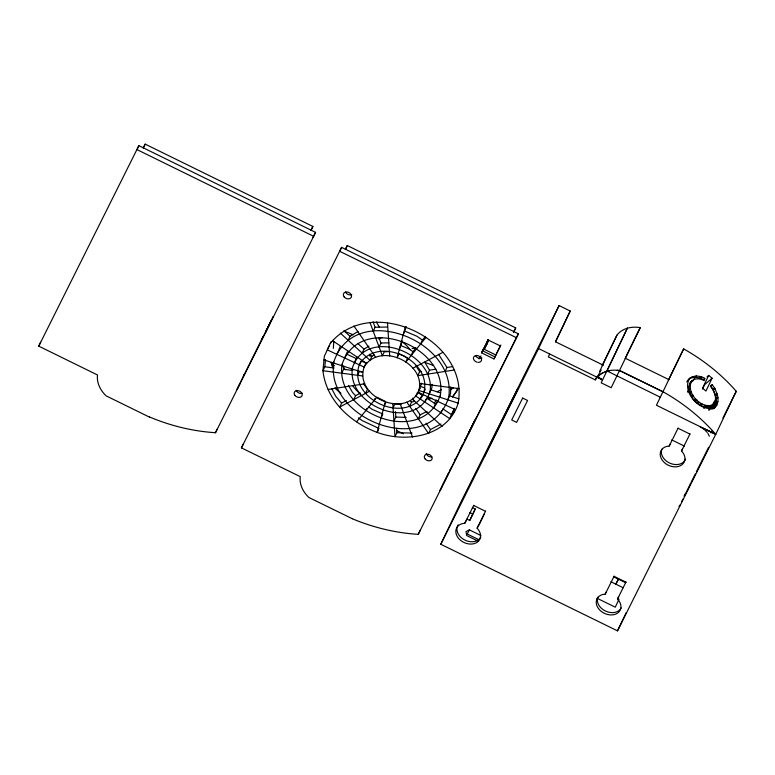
<?xml version="1.0" encoding="UTF-8"?>
<svg xmlns="http://www.w3.org/2000/svg" width="775" height="775" viewBox="0 0 775 775"><rect width="100%" height="100%" fill="white"/><g stroke="black" fill="none" stroke-linecap="round" stroke-linejoin="round"><path stroke-width="1.16" d="M712.293 384.72L710.472 386.163L712.816 389.612L714.637 388.168L712.893 389.438L715.616 396.132L717.369 394.863C718.774 399.658 718.202 406.09 713.291 408.628C716.681 405.412 716.807 400.249 715.645 395.996L717.369 394.863L715.092 388.885L712.293 384.72L710.53 385.785C713.678 389.718 715.848 394.678 715.49 399.793C715.48 404.763 709.406 405.238 708.941 410.062M432.024 384.284L431.927 387.636L429.205 393.826M450.759 386.783L450.527 393.545L447.766 399.803M341.717 373.201L343.587 369.268L343.722 366.062M484.22 349.428L486.913 344.032L487.872 339.683M486.913 344.032L488.405 339.615L487.117 342.395M334.645 365.635L332.31 366.226L332.514 362.661M333.337 348.392L333.754 341.252M330.237 343.461C371.225 293.318 469.853 339.731 458.151 403.155C448.037 436.47 406.129 443.3 377.173 432.392C350.494 422.578 326.11 400.2 322.952 370.721L324.822 366.788L325.5 359.59M686.747 381.93C690.167 375.177 698.905 374.732 704.804 378.365L704.281 380.641C700.629 378.694 695.669 377.812 692.191 380.573C687.832 383.305 689.924 388.314 687.822 391.995M713.174 404.637C701.288 410.023 684.577 391.695 692.191 380.573M385.369 401.673L377.173 432.392L378.568 429.447M405.296 327.05L397.091 357.779L398.96 353.836L402.196 355.037M399.27 349.622L402.37 341.058M403.136 335.149L406.236 326.585M549.717 354.02L548.293 356.868L595.297 379.905L596.401 378.19L596.711 377.057L538.577 348.566L559.085 305.563L570.226 311.027L555.539 341.804L603.415 365.257M329.142 345.941L327.273 349.874L364.202 367.108L366.226 362.652M419.972 388.924L420.127 388.401M458.151 403.155L418.82 390.474L421.687 383.208M354.427 362.545L356.868 357.091M338.627 350.368L340.012 346.803M344.594 357.963L347.326 351.85M448.725 472.547L447.02 476.121M261.718 339.721L263.132 336.602L249.337 364.192M464.545 440.985L465.019 439.909M468.158 433.826L464.496 441.178M679.239 506.24L679.723 505.174M434.271 403.92L436.17 399.793M451.999 413.579L454.431 408.299M479.124 358.951L480.093 356.829M487.088 343.228L488.366 340.448M331.109 341.668L324.318 356.297L322.952 370.721L362.778 375.972M471.713 426.696L474.484 420.835M475.375 419.139L475.908 418.122L471.006 428.226M272.606 317.702L273.139 316.684L265.534 332.397L270.33 322.381M442.893 484.792L472.721 424.671M444.153 481.788L439.9 490.798L442.515 485.596M468.352 433.855L470.561 429.166M240.085 383.325L237.092 389.331L244.183 374.635L243.737 375.352M352.247 518.698L308.838 497.472A29.169 22.194 25.2 0 1 300.264 476.644L241.442 447.882L243.321 443.93M516.508 337.755L518.378 333.802L341.581 247.361L339.702 251.313L516.508 337.755L418.248 534.333A162.023 123.215 25.4 0 1 352.238 518.708M345.359 249.579L347.278 245.539L515.695 327.903L513.786 331.913M336.767 354.301L338.162 351.356M348.14 340.264L350.009 336.311L358.011 331.497M362.128 353.08L363.998 349.147L368.929 346.134M373.221 331.206L375.09 327.263L373.046 321.761M359.348 364.841L361.218 360.908L366.071 363.175M346.425 400.539L341.649 403.068L339.779 407.011L369.491 391.259M357.633 375.294L359.493 371.361L362.584 371.767M374.16 354.747L371.884 356.345L370.014 360.298L340.312 333.095M353.72 399.619L355.58 395.686L360.52 393.061M379.072 346.958L380.932 343.025L378.888 337.522M365.587 393.332L367.447 389.389L363.368 383.586M366.071 410.314L367.001 408.347M374.093 400.559L375.022 398.592M384.313 405.645L385.708 402.69M381.038 417.919L382.433 414.964M411.079 355.599L412.939 351.656L415.981 347.965M420.612 344.003L422.472 340.07L425.456 336.437M393.07 407.747L394.94 403.804L401.45 404.124M393.942 421.009L395.812 417.066L395.453 411.603M416.001 365.722L419.633 371.7L417.773 375.633L454.276 370.004M396.548 428.352L396.829 432.731L394.969 436.664L392.789 403.446M409.626 406.207L411.496 402.254L414.344 401.324M417.628 392.102L415.768 396.035L449.703 418.587L451.563 414.654L454.092 412.048M427.635 374.112L429.505 370.179L435.967 369.181M420.195 398.97L422.055 395.037L418.519 392.683M423.896 392.111L425.291 389.166M424.758 402.012L426.163 399.057M418.335 418.742L420.195 414.809L427.025 411.37M445.092 371.419L446.962 367.486L438.573 354.282M433.748 407.979L435.608 404.046L438.437 400.82M439.58 397.168L440.51 395.202M440.888 424.07L430.474 429.602L428.604 433.535L406.807 402.147M440.868 412.717L441.798 410.75M481.537 352.838L483.406 348.895L495.845 354.979L493.975 358.922L481.537 352.838L487.998 339.915L500.447 345.999M418.248 534.333L420.127 530.362M597.767 376.543L602.485 379.915L597.157 377.299L598.726 375.081M606.893 371.099L605.042 371.845L609.615 370.605M149.468 417.124L106.097 395.841A29.169 22.194 25.4 0 1 97.524 374.993L38.75 346.144L40.639 342.201M313.652 236.307L315.541 232.355L138.861 145.652L136.972 149.594L313.652 236.307L215.431 432.857L217.32 428.885M310.969 230.456L312.887 226.455L145.177 144.131L143.743 147.008M243.708 375.536L243.369 376.34L248.959 364.967M668.35 380.283L683.637 348.876A161.006 122.431 25.5 0 1 736.25 391.298L715.732 434.32L617.51 630.869L440.791 544.263L461.309 501.241L559.085 305.563M478.223 525.857L477.119 528.182A12.884 9.794 25.5 0 1 475.937 542.984A12.884 9.794 25.5 0 1 457.909 537.492A12.884 9.794 25.5 0 1 462.229 523.648L464.806 523.28L465.911 520.965M469.757 520.325L475.269 509.01L472.343 507.567M475.269 509.01L469.776 520.529L466.85 519.085M555.413 341.92L570.226 311.027M479.037 525.062L484.53 513.544M602.136 365.558L616.919 335.168A28.123 21.38 25.5 0 1 625.57 328.823L627.789 328.096A28.123 21.38 25.5 0 1 640.247 327.612L611.194 387.723L601.197 382.821L627.324 328.251M599.598 371.487L616.919 335.168M601.167 369.975L597.302 377.115L602.485 379.915M602.96 372.756L601.042 373.86L605.072 371.787M606.835 371.215L627.392 328.125M607.271 371.118L607.29 371.07A28.123 21.38 25.5 0 1 619.758 370.576L663.148 391.821A161.006 122.431 25.5 0 1 715.712 434.329M625.125 358.496L631.712 344.701M660.416 397.294L607.29 371.07M707.255 432.489L704.058 429.185L700.028 426.628L656.435 405.257L683.637 348.876M687.793 391.85L690.099 388.362L688.888 389.728M682.61 448.667L681.525 450.963A12.884 9.794 25.5 0 1 680.334 465.765A12.884 9.794 25.5 0 1 662.305 460.282A12.884 9.794 25.5 0 1 666.636 446.429L669.203 446.061L670.298 443.775M708.689 375.391L702.557 388.227L705.957 391.046L712.08 378.21L708.689 375.391L707.013 376.834M702.528 388.992L704.572 384.71L712.08 378.21M618.624 596.721L617.52 599.027A12.884 9.794 25.5 0 1 616.338 613.839A12.884 9.794 25.5 0 1 598.31 608.346A12.884 9.794 25.5 0 1 602.63 594.502L605.207 594.134L606.302 591.829M703.884 408.435L706.306 405.645L704.717 406.904C701.181 406.139 689.188 398.776 693.015 395.26L691.746 396.567L688.82 389.68M700.028 426.628L715.732 434.32L702.692 428.188M709.038 410.052L710.888 406.187L712.535 404.986M618.993 599.153L615.273 607.183L597.05 598.261M710.849 409.51L716.488 397.682M712.351 409.113L716.449 400.501M713.804 408.754L716.362 403.378M617.51 630.869L626.229 612.589M684.015 496.165L685.013 494.062M143.249 148.17L145.177 144.131M690.467 483.59L684.906 495.031M708.602 447.369L696.347 471.81M271.705 319.397L261.708 339.731M444.618 480.839L446.448 477.226M470.163 429.747L471.403 427.209M449.82 470.318L450.972 467.974M468.691 432.75L469.747 430.6M484.036 349.612L488.202 341.252M681.487 501.948L682.891 499.11M38.75 346.144L138.861 145.652M311.269 229.691L312.887 226.455M268.208 326.779L268.702 325.771M315.541 232.355L312.877 237.654M241.442 447.882L341.581 247.361M345.844 248.417L347.278 245.539M484.201 348.13L488.521 339.489M484.201 348.372L488.444 339.905M451.312 415.332L454.557 408.851M479.909 358.079L480.984 355.919M495.845 354.979L500.553 345.573M493.975 358.922L500.873 345.02M513.534 332.213L515.695 327.903M468.875 432.838L518.378 333.802M440.791 544.263L538.577 348.566M464.806 523.28L473.748 505.271M480.907 535.525L469.34 529.848L467.257 534.014L478.824 539.681M477.119 528.182L485.596 511.103M595.297 379.905L596.711 377.057L597.176 377.241M632.245 343.635L640.247 327.612M669.203 446.061L678.144 428.081M605.207 594.134L614.149 576.135M681.525 450.963L689.992 433.903M610.923 581.744L615.805 584.137L618.324 579.099L625.696 582.713M615.805 584.137L618.615 579.235M617.52 599.027L625.997 581.967M710.975 432.915L711.993 430.89M722.891 418.025L736.25 391.298M691 482.525L695.282 473.951M454.586 460.505L455.661 458.374M459.972 449.81L462.665 444.463M679.181 506.433L679.559 505.746M452.532 396.945L457.105 390.358L457.754 388.062L456.882 390.891L452.745 396.742M689.953 378.064C680.624 391.142 700.532 413.55 715.015 407.495M356.626 421.794L376.708 397.381M425.833 337.648L405.751 362.07L407.621 358.137L403.271 355.434M596.401 378.19L601.061 373.812M688.752 379.43L692.889 376.505M689.392 384.051L690.593 382.685M688.675 386.783L689.886 385.417M695.96 376.069L693.208 380.68L690.99 381.939M691.688 377.871L695.33 377.251L696.551 375.991M695.33 377.251L699.399 377.88L700.619 376.621M688.839 389.903L690.108 388.585M689.934 393.332L691.203 392.014M699.399 377.88L700.426 378.258L701.704 377.047M704.804 378.365L703.516 379.576L700.426 378.258M691.668 396.829L693.121 395.453M694.206 400.094L695.659 398.718M695.495 401.295L696.948 399.919L695.427 401.237M697.132 402.903L698.653 401.586M699.815 404.773L701.346 403.455L699.748 404.715M700.309 405.122L701.908 403.872M703.574 406.672L705.163 405.412M713.349 390.154L715.092 388.885M715.277 394.611L717.02 393.342M704.649 406.846L706.597 407.292L708.253 406.09M706.597 407.292L709.319 407.03L710.975 405.829M716.255 398.883L717.97 397.749M712.99 403.727L714.705 402.593L714.007 401.896M716.216 402.893L717.931 401.75M715.199 406.216L716.923 405.083M709.319 407.03L710.888 406.187M710.82 406.119L711.46 405.78M469.34 529.848L466.027 531.611L466.637 535.515L478.204 541.183M412.978 368.193L442.68 352.431M437.129 391.762L441.421 389.68M428.759 399.29L431.811 398.185M419.633 371.7L421.561 371.399M446.962 367.486L452.697 366.604M328.183 389.447L364.696 383.819M412.106 348.517L415.662 348.052M427.674 398.205L429.834 397.953M388.478 351.579L384.235 351.879L382.366 355.832L369.956 322.39M380.932 343.025L388.885 342.841M375.09 327.263L387.142 327.031M406.168 417.386L395.812 417.066M396.829 432.731L412.038 433.06M617.132 370.305L619.729 370.634L663.119 391.888M324.822 366.788L334.151 368.018M343.587 369.268L352.916 370.489M419.682 383.47L459.507 388.721M420.68 386.541L424.748 387.849M431.065 389.893L440.287 392.857M449.636 395.87L458.974 398.883M323.969 359.92L362.652 372.378M424.623 362.293L433.613 365.519M385.107 401.305L376.931 397.236M344.41 331.245L353.274 334.829M401.13 345.689L408.987 348.973L412.939 351.656M404.996 331.216L416.863 336.234L422.472 340.07M382.898 413.986L372.455 409.51L368.842 407.011M346.464 354.03L356.297 358.612M418.258 392.334L455.187 409.568M379.033 428.459L362.196 420.602L358.496 417.861M702.315 427.926L711.392 432.188M396.887 430.658L403.407 433.806M482.505 350.784L494.954 356.868M625.57 358.389L668.951 379.653M678.096 428.275L689.953 434.087M671.77 439.909L684.422 446.109M473.69 505.494L485.547 511.306M614.091 576.348L625.948 582.161M613.442 576.707L618.324 579.099M616.096 584.282L623.178 587.75M469.824 512.614L472.75 514.048M426.628 398.079L435.608 404.046M442.738 408.783L451.563 414.654M332.766 340.855L366.701 363.417M341 393.419L334.916 387.868L340.235 392.77M343.926 330.741L350.009 336.311M357.914 343.567L363.998 349.147M369.578 354.233L371.884 356.345M412.455 399.154L442.157 426.347M355.58 395.686L352.557 392.47L348.43 385.359M341.649 403.068L335.837 396.451L331.632 388.488M343.044 366.875L345.175 369.743M410.372 400.627L411.496 402.254M415.729 408.377L420.195 414.809M426.008 423.169L430.474 429.602M353.855 325.917L375.662 357.304M419.372 392.47L420.651 394.494M707.895 433.399L709.367 436.248M424.826 362.293L429.505 370.179M376.359 321.993L379.363 327.166M412.726 398.234L414.092 401.528M400.103 403.61L412.513 437.052M387.5 322.787L389.68 355.996M215.402 432.692A162.023 123.031 25.5 0 1 149.527 416.979M431.743 456.824A4.107 3.119 25.4 0 1 426.231 453.404M302.202 393.245A4.214 3.207 25.4 0 1 296.195 390.309M351.763 294.626A4.282 3.255 25.4 0 1 345.495 292.02M477.09 362.206A4.253 3.236 25.4 0 1 473.98 356.587A4.253 3.236 25.4 0 1 480.868 357.624A4.253 3.236 25.4 0 1 478.156 362.371M481.943 358.05A4.253 3.236 25.4 0 1 480.016 358.428M478.95 358.273A4.253 3.236 25.4 0 1 475.637 355.715M685.565 459.11A12.884 9.794 25.5 0 1 670.23 463.324A12.884 9.794 25.5 0 1 661.802 449.18M480.829 537.075A12.884 9.794 25.5 0 1 464.312 539.788A12.884 9.794 25.5 0 1 458.19 524.849M621.221 607.939A12.884 9.794 25.5 0 1 605.721 611.155A12.884 9.794 25.5 0 1 597.806 597.234M360.036 393.816A60.421 44.068 50.2 0 1 352.954 386.221M453.549 387.548A74.545 56.72 24.7 0 1 450.701 389.757M370.208 356.471A22.553 17.157 24.7 0 1 369.723 354.572M378.297 338.811A22.553 17.157 24.7 0 1 382.22 337.6M401.905 341.765A22.553 17.157 24.7 0 1 409.888 349.641M332.301 366.226A60.421 52.187 48.8 0 1 331.099 362.371M352.402 367.873C346.541 407.001 416.456 433.38 430.057 391.569C435.928 352.451 366.003 326.072 352.402 367.873M333.802 361.964C324.764 419.653 428.517 459.372 448.667 397.478C457.696 339.799 353.952 300.07 333.802 361.964M342.095 364.269C334.093 413.898 422.501 447.756 440.365 395.173C448.367 345.543 359.968 311.695 342.095 364.269M364.357 366.585C353.574 395.056 402.099 418.529 418.103 392.857C428.895 364.386 380.36 340.923 364.357 366.585M359.61 364.008C346.532 397.565 403.717 425.514 422.85 395.444C435.928 361.877 378.752 333.938 359.61 364.008M493.83 436.809L484.375 456.63L517.593 389.253L493.83 436.809M522.66 398.069L511.703 419.982L516.625 422.394L527.572 400.481L522.66 398.069M425.194 459.042A4.107 3.119 25.4 0 0 431.937 459.323A4.107 3.119 25.4 0 0 427.616 454.198A4.107 3.119 25.4 0 0 425.194 459.042M294.742 395.153A4.214 3.207 25.4 0 0 301.756 396.219A4.214 3.207 25.4 0 0 298.065 390.648A4.214 3.207 25.4 0 0 294.742 395.153M344.139 296.844A4.282 3.255 25.4 0 0 351.211 297.445A4.282 3.255 25.4 0 0 346.997 291.972A4.282 3.255 25.4 0 0 344.139 296.844"/></g></svg>
